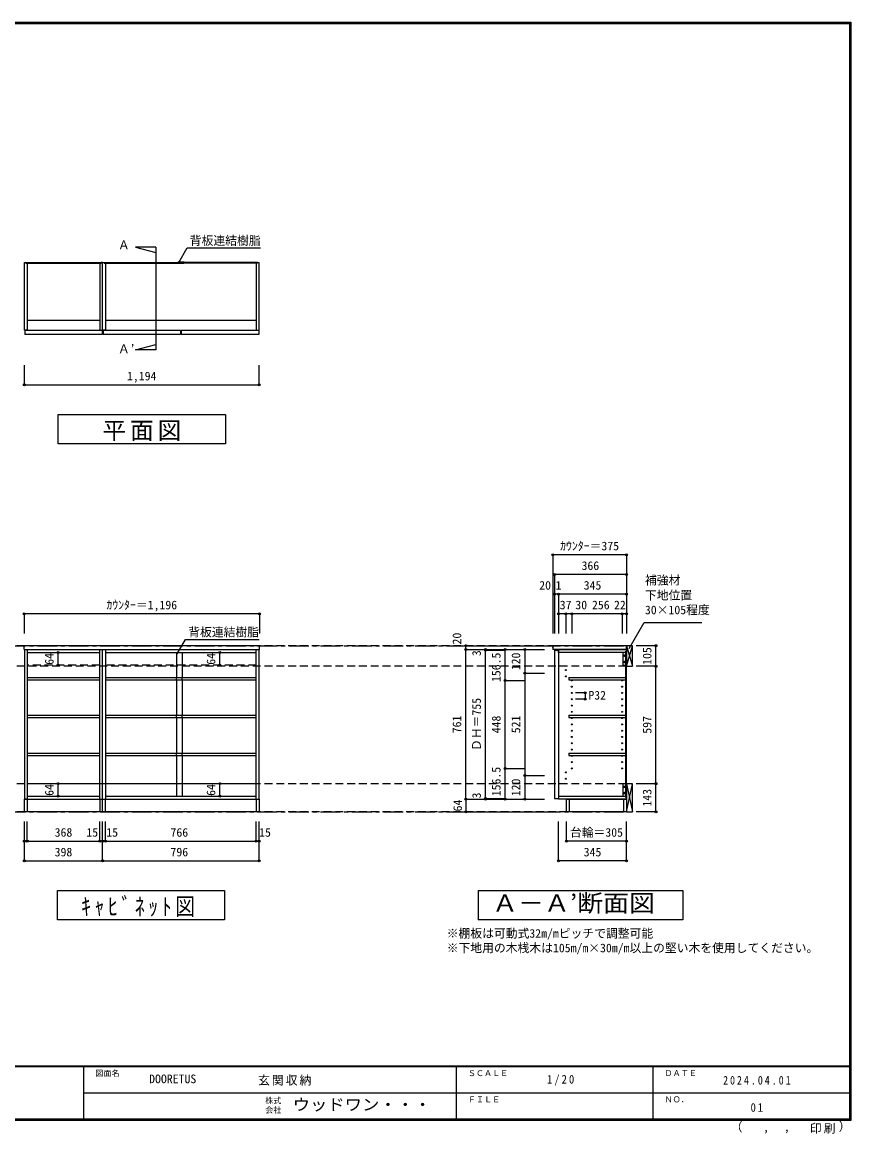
# Model space of a CAD drawing. Units: millimetres at full size, sheet at 1:20. Extents: x -3893 to 3907, y -2871 to 2783.
# Drawn here: x -305 to 3907, y -2871 to 2783 of the extents above; entities that cross this region are included whole.
import ezdxf
from ezdxf.enums import TextEntityAlignment as Align

# ---------------------------------------------------------------- set-up
doc = ezdxf.new("R2010")
doc.units = ezdxf.units.MM
doc.header["$LTSCALE"] = 20
doc.header["$PDMODE"] = 32
doc.header["$PDSIZE"] = 10
for name, pattern in [('CHAIN1', [8, 5, -1, 1, -1]), ('DASHED1', [1.8, 1.2, -0.6]), ('DASHED2', [3, 2, -1])]:
    doc.linetypes.add(name, pattern=pattern)
for name, color, linetype in [('0-1_本体', 2, 'Continuous'), ('0-2_扉', 2, 'Continuous'), ('0-4_棚', 3, 'Continuous'), ('0-5_ダボ', 7, 'Continuous'), ('0-6_桟木', 7, 'Continuous'), ('0-7_', 7, 'Continuous'), ('0-9_', 7, 'Continuous'), ('0-A_文字', 7, 'Continuous'), ('0-B_寸法', 7, 'Continuous'), ('F-1_枠', 6, 'Continuous'), ('F-A_文字', 7, 'Continuous')]:
    doc.layers.add(name, color=color, linetype=linetype)
doc.styles.add('ＭＳ ゴシック', font='')
doc.styles.get('ＭＳ ゴシック').set_extended_font_data('MS Gothic')

msp = doc.modelspace()

# ---------------------------------------------------------------- linework, layer by layer
at = {"layer": '0-1_本体'}
for p, q in [((-294.51, 1561.15), (-286.51, 1561.15)), ((-286.51, 1561.15), (-286.51, 1558.15)), ((-286.51, 1559.65), (95.49, 1559.65)), ((-286.51, 1558.15), (95.49, 1558.15)), ((-279.51, 1558.15), (-279.51, 1216.15)), ((88.49, 1558.15), (88.49, 1216.15)), ((103.49, 1216.15), (103.49, 1561.15)), ((111.49, 1559.65), (495.99, 1559.65)), ((118.49, 1558.15), (118.49, 1216.15)), ((891.49, 1559.65), (506.99, 1559.65)), ((884.49, 1558.15), (884.49, 1216.15)), ((891.49, 1561.15), (899.49, 1561.15)), ((899.49, 1216.15), (899.49, 1561.15)), ((88.49, 1216.15), (103.49, 1216.15)), ((118.49, 1216.15), (103.49, 1216.15)), ((884.49, 1216.15), (899.49, 1216.15)), ((2421.49, -408.29), (2766.49, -408.29)), ((2763.49, -1161.29), (2763.49, -416.29)), ((2763.49, -416.29), (2766.49, -416.29)), ((2764.99, -1161.29), (2764.99, -416.29)), ((2421.49, -1154.29), (2421.49, -1169.29)), ((2421.49, -1154.29), (2763.49, -1154.29)), ((2766.49, -1169.29), (2421.49, -1169.29)), ((2763.49, -1161.29), (2766.49, -1161.29))]:
    msp.add_line(p, q, dxfattribs=at)
at = {"layer": '0-1_本体', "color": 7}
for p, q in [((-286.51, 1561.15), (95.49, 1561.15)), ((111.49, 1561.15), (495.99, 1561.15)), ((891.49, 1561.15), (506.99, 1561.15)), ((2766.49, -1169.29), (2766.49, -408.29))]:
    msp.add_line(p, q, dxfattribs=at)
at = {"layer": '0-1_本体', "color": 3}
for p, q in [((-294.51, -408.29), (-294.51, -1169.29)), ((-279.51, -408.29), (-279.51, -1169.29)), ((-279.51, -423.29), (88.49, -423.29)), ((88.49, -1169.29), (88.49, -408.29)), ((103.49, -1169.29), (103.49, -408.29)), ((118.49, -408.29), (118.49, -1169.29)), ((118.49, -423.29), (884.49, -423.29)), ((884.49, -1169.29), (884.49, -408.29)), ((899.49, -1169.29), (899.49, -408.29)), ((-280.51, -1169.29), (-294.51, -1169.29)), ((-280.51, -1169.29), (88.49, -1169.29)), ((-279.51, -1154.29), (88.49, -1154.29)), ((88.49, -1169.29), (103.49, -1169.29)), ((103.49, -1169.29), (899.49, -1169.29)), ((118.49, -1154.29), (884.49, -1154.29))]:
    msp.add_line(p, q, dxfattribs=at)
at = {"layer": '0-1_本体'}
for points in [[(-279.51, 1216.15), (-294.51, 1216.15), (-294.51, 1561.15)], [(103.49, 1561.15), (95.49, 1561.15), (95.49, 1558.15)], [(103.49, 1561.15), (111.49, 1561.15), (111.49, 1558.15), (495.99, 1558.15)], [(891.49, 1561.15), (891.49, 1558.15), (506.99, 1558.15)], [(2763.49, -423.29), (2421.49, -423.29), (2421.49, -408.29)]]:
    msp.add_lwpolyline(points, dxfattribs=at)
at = {"layer": '0-2_扉'}
for p, q in [((101.49, 1215.15), (-292.51, 1215.15)), ((-292.51, 1215.15), (-292.51, 1195.15)), ((101.49, 1195.15), (-292.51, 1195.15)), ((101.49, 1215.15), (101.49, 1195.15)), ((499.49, 1215.15), (105.49, 1215.15)), ((105.49, 1215.15), (105.49, 1195.15)), ((499.49, 1195.15), (105.49, 1195.15)), ((499.49, 1215.15), (499.49, 1195.15)), ((897.49, 1215.15), (503.49, 1215.15)), ((503.49, 1215.15), (503.49, 1195.15)), ((897.49, 1195.15), (503.49, 1195.15)), ((897.49, 1215.15), (897.49, 1195.15)), ((2400.49, -411.29), (2400.49, -1166.29)), ((2400.49, -411.29), (2420.49, -411.29)), ((2420.49, -411.29), (2420.49, -1166.29)), ((2400.49, -1166.29), (2420.49, -1166.29))]:
    msp.add_line(p, q, dxfattribs=at)
at = {"layer": '0-4_棚'}
for p, q in [((-279.51, 1268.15), (88.49, 1268.15)), ((118.49, 1268.15), (884.49, 1268.15)), ((-295.51, -408.29), (-295.51, -388.29)), ((-295.51, -408.29), (900.49, -408.29)), ((-279.51, -550.31), (88.49, -550.31)), ((-279.51, -562.31), (88.49, -562.31)), ((118.49, -550.31), (884.49, -550.31)), ((118.49, -562.31), (884.49, -562.31)), ((-279.51, -742.31), (88.49, -742.31)), ((-279.51, -754.31), (88.49, -754.31)), ((118.49, -742.31), (884.49, -742.31)), ((118.49, -754.31), (884.49, -754.31)), ((-279.51, -934.32), (88.49, -934.32)), ((-279.51, -946.32), (88.49, -946.32)), ((118.49, -934.32), (884.49, -934.32)), ((118.49, -946.32), (884.49, -946.32))]:
    msp.add_line(p, q, dxfattribs=at)
at = {"layer": '0-4_棚', "color": 7}
for p, q in [((2391.49, -398.29), (2395.69, -388.29)), ((2766.49, -388.29), (2395.69, -388.29)), ((2766.49, -419.29), (2766.49, -388.29)), ((2391.49, -398.29), (2391.49, -408.29)), ((2766.49, -408.29), (2391.49, -408.29))]:
    msp.add_line(p, q, dxfattribs=at)
at = {"layer": '0-4_棚', "color": 2}
for p, q in [((2473.49, -550.31), (2763.49, -550.31)), ((2763.49, -550.31), (2763.49, -562.31)), ((2473.49, -742.31), (2763.49, -742.31)), ((2763.49, -742.31), (2763.49, -754.31)), ((2473.49, -934.32), (2473.49, -946.32)), ((2473.49, -934.32), (2763.49, -934.32)), ((2473.49, -946.32), (2763.49, -946.32)), ((2763.49, -934.32), (2763.49, -946.32))]:
    msp.add_line(p, q, dxfattribs=at)
at = {"layer": '0-4_棚'}
msp.add_lwpolyline([(900.49, -408.29), (900.49, -388.29), (-295.51, -388.29)], dxfattribs=at)
at = {"layer": '0-4_棚', "color": 2}
for points in [[(2473.49, -550.31), (2473.49, -562.31), (2763.49, -562.31)], [(2473.49, -742.31), (2473.49, -754.31), (2763.49, -754.31)]]:
    msp.add_lwpolyline(points, dxfattribs=at)
at = {"layer": '0-5_ダボ'}
for centre in [(2458.49, -512.29), (2458.49, -544.29), (2488.49, -564.81), (2744.49, -564.81), (2488.49, -596.81), (2744.49, -596.81), (2488.49, -628.81), (2488.49, -660.81), (2744.49, -628.81), (2744.49, -660.81), (2488.49, -692.81), (2488.49, -724.81), (2744.49, -692.81), (2744.49, -724.81), (2488.49, -756.81), (2488.49, -788.81), (2744.49, -756.81), (2744.49, -788.81), (2488.49, -820.81), (2744.49, -820.81), (2488.49, -852.81), (2488.49, -884.81), (2744.49, -852.81), (2744.49, -884.81), (2488.49, -916.81), (2488.49, -948.81), (2744.49, -916.81), (2744.49, -948.81), (2488.49, -980.81), (2488.49, -1012.81), (2744.49, -980.81), (2744.49, -1012.81), (2458.49, -1033.29), (2458.49, -1065.29)]:
    msp.add_circle(centre, 2.5, dxfattribs=at)
at = {"layer": '0-6_桟木', "color": 3}
for p, q in [((2766.49, -388.29), (2766.49, -493.29)), ((2796.49, -388.29), (2766.49, -388.29)), ((2766.49, -1090.29), (2766.49, -1233.29)), ((2796.49, -1090.29), (2766.49, -1090.29)), ((2796.49, -1233.29), (2796.49, -1090.29)), ((2766.49, -1233.29), (2796.49, -1233.29))]:
    msp.add_line(p, q, dxfattribs=at)
at = {"layer": '0-6_桟木'}
for p, q in [((2766.49, -493.29), (2796.49, -388.29)), ((2766.49, -388.29), (2796.49, -493.29)), ((2766.49, -1164.29), (2766.49, -1090.29)), ((2766.49, -1233.29), (2796.49, -1090.29)), ((2766.49, -1090.29), (2796.49, -1233.29))]:
    msp.add_line(p, q, dxfattribs=at)
at = {"layer": '0-6_桟木', "linetype": 'DASHED2'}
for p, q in [((88.49, -487.29), (-279.51, -487.29)), ((884.49, -487.29), (118.49, -487.29)), ((88.49, -1090.29), (-279.51, -1090.29)), ((884.49, -1090.29), (118.49, -1090.29))]:
    msp.add_line(p, q, dxfattribs=at)
at = {"layer": '0-6_桟木', "color": 2}
msp.add_line((2766.49, -1090.29), (2766.49, -1164.29), dxfattribs=at)
at = {"layer": '0-6_桟木', "color": 3}
msp.add_lwpolyline([(2766.49, -493.29), (2796.49, -493.29), (2796.49, -388.29)], dxfattribs=at)
for points in [[(2763.49, -487.29), (2763.49, -423.29), (2748.49, -423.29), (2748.49, -487.29)], [(2763.49, -1154.29), (2763.49, -1090.29), (2748.49, -1090.29), (2748.49, -1154.29)]]:
    msp.add_lwpolyline(points, close=True, dxfattribs=at)
at = {"layer": '0-6_桟木'}
for centre in [(2755.99, -439.29), (2755.99, -471.29), (2755.99, -1106.29), (2755.99, -1138.29)]:
    msp.add_circle(centre, 4, dxfattribs=at)
at = {"layer": '0-7_'}
for p, q in [((485.49, 1561.65), (485.49, 1561.15)), ((485.49, 1561.15), (495.99, 1561.15)), ((516.99, 1562.15), (485.99, 1562.15)), ((487.49, 1558.15), (495.99, 1558.15)), ((487.49, 1557.65), (487.49, 1558.15)), ((514.99, 1557.15), (487.99, 1557.15)), ((495.99, 1558.15), (495.99, 1561.15)), ((496.99, 1561.15), (505.99, 1561.15)), ((496.99, 1558.15), (496.99, 1561.15)), ((496.99, 1558.15), (505.99, 1558.15)), ((505.99, 1558.15), (505.99, 1561.15)), ((506.99, 1558.15), (506.99, 1561.15)), ((506.99, 1561.15), (517.49, 1561.15)), ((506.99, 1558.15), (515.49, 1558.15)), ((515.49, 1557.65), (515.49, 1558.15)), ((517.49, 1561.65), (517.49, 1561.15)), ((479.49, -423.29), (479.49, -550.31)), ((507.49, -423.29), (507.49, -550.31)), ((479.49, -562.31), (479.49, -742.31)), ((507.49, -562.31), (507.49, -742.31)), ((479.49, -754.31), (479.49, -934.32)), ((507.49, -754.31), (507.49, -934.32)), ((479.49, -946.32), (479.49, -1154.29)), ((507.49, -946.32), (507.49, -1154.29))]:
    msp.add_line(p, q, dxfattribs=at)
at = {"layer": '0-7_', "linetype": 'DASHED1'}
for p, q in [((479.49, -562.31), (479.49, -550.31)), ((507.49, -562.31), (507.49, -550.31)), ((479.49, -754.31), (479.49, -742.31)), ((507.49, -754.31), (507.49, -742.31)), ((479.49, -946.32), (479.49, -934.32)), ((507.49, -946.32), (507.49, -934.32))]:
    msp.add_line(p, q, dxfattribs=at)
at = {"layer": '0-7_'}
for centre, start, end in [((485.99, 1561.65), 90, 180), ((487.99, 1557.65), 180, 270), ((514.99, 1557.65), 270, 0), ((516.99, 1561.65), 0, 90)]:
    msp.add_arc(centre, 0.5, start, end, dxfattribs=at)
at = {"layer": '0-9_'}
for p, q in [((-293.51, -1233.29), (-293.51, -1169.29)), ((-293.51, -1169.29), (103.49, -1169.29)), ((-278.51, -1233.29), (-278.51, -1169.29)), ((88.49, -1169.29), (88.49, -1233.29)), ((103.49, -1233.29), (103.49, -1169.29)), ((103.49, -1169.29), (898.49, -1169.29)), ((118.49, -1233.29), (118.49, -1169.29)), ((883.49, -1169.29), (883.49, -1233.29)), ((898.49, -1169.29), (898.49, -1233.29)), ((2476.49, -1233.29), (2476.49, -1169.29)), ((2751.49, -1169.29), (2751.49, -1233.29)), ((2766.49, -1169.29), (2766.49, -1233.29)), ((103.49, -1233.29), (-293.51, -1233.29)), ((898.49, -1233.29), (103.49, -1233.29))]:
    msp.add_line(p, q, dxfattribs=at)
msp.add_lwpolyline([(2766.49, -1233.29), (2461.49, -1233.29), (2461.49, -1169.29), (2766.49, -1169.29)], dxfattribs=at)
at = {"layer": '0-A_文字'}
for p, q in [((271.26, 1638.72), (374.13, 1611.15)), ((374.13, 1638.72), (271.26, 1638.72)), ((374.13, 1638.72), (374.13, 1116.59)), ((490.91, 1561.56), (533.36, 1635.09)), ((533.36, 1635.09), (906.5, 1635.09)), ((271.26, 1116.59), (374.13, 1144.15)), ((374.13, 1116.59), (271.26, 1116.59)), ((-122.51, 638.15), (-122.51, 788.15)), ((-122.51, 788.15), (727.49, 788.15)), ((727.49, 788.15), (727.49, 638.15)), ((727.49, 638.15), (-122.51, 638.15)), ((2779.97, -403.26), (2857, -269.83)), ((2857, -269.83), (3150.02, -269.83)), ((482.91, -430.14), (525.36, -356.62)), ((525.36, -356.62), (898.5, -356.62)), ((2012.99, -1633.29), (2012.99, -1783.29)), ((2012.99, -1633.29), (3052.99, -1633.29)), ((3052.99, -1633.29), (3052.99, -1783.29)), ((3052.99, -1783.29), (2012.99, -1783.29))]:
    msp.add_line(p, q, dxfattribs=at)
at = {"layer": '0-A_文字', "linetype": 'CHAIN1'}
for p, q in [((-2788.51, -388.29), (2766.49, -388.29)), ((-2788.51, -1233.29), (2766.49, -1233.29))]:
    msp.add_line(p, q, dxfattribs=at)
at = {"layer": '0-A_文字'}
msp.add_lwpolyline([(-126.51, -1633.29), (723.49, -1633.29), (723.49, -1783.29), (-126.51, -1783.29)], close=True, dxfattribs=at)
at = {"layer": '0-B_寸法', "color": 4}
for p, q in [((-294.51, 938.15), (-294.51, 1038.15)), ((899.49, 938.15), (899.49, 1038.15)), ((-294.51, 938.15), (899.49, 938.15)), ((2391.49, 73.71), (2391.49, -326.29)), ((2766.49, 73.71), (2391.49, 73.71)), ((2766.49, 73.71), (2766.49, -326.29)), ((2766.49, -26.29), (2400.49, -26.29)), ((2400.49, -26.29), (2400.49, -126.29)), ((2400.49, -126.29), (2400.49, -326.29)), ((2420.49, -126.29), (2400.49, -126.29)), ((2420.49, -126.29), (2420.49, -326.29)), ((2421.49, -126.29), (2420.49, -126.29)), ((2766.49, -126.29), (2421.49, -126.29)), ((2421.49, -126.29), (2421.49, -226.29)), ((2766.49, -126.29), (2766.49, -226.29)), ((-295.51, -226.29), (-295.51, -326.29)), ((900.49, -226.29), (-295.51, -226.29)), ((900.49, -226.29), (900.49, -326.29)), ((2458.49, -226.29), (2421.49, -226.29)), ((2421.49, -226.29), (2421.49, -326.29)), ((2488.49, -226.29), (2458.49, -226.29)), ((2458.49, -226.29), (2458.49, -326.29)), ((2488.49, -226.29), (2488.49, -326.29)), ((2744.49, -226.29), (2488.49, -226.29)), ((2766.49, -226.29), (2744.49, -226.29)), ((2744.49, -226.29), (2744.49, -326.29)), ((2766.49, -226.29), (2766.49, -326.29)), ((1949.49, -408.29), (1949.49, -388.29)), ((1949.49, -388.29), (2349.49, -388.29)), ((2916.49, -388.29), (2816.49, -388.29)), ((2916.49, -493.29), (2916.49, -388.29)), ((-122.82, -423.29), (-125.8, -423.29)), ((-122.82, -487.29), (-122.82, -423.29)), ((699.31, -423.29), (696.32, -423.29)), ((699.31, -487.29), (699.31, -423.29)), ((1949.49, -408.29), (2349.49, -408.29)), ((2049.49, -408.29), (2149.49, -408.29)), ((2049.49, -408.29), (2149.49, -408.29)), ((2049.49, -411.29), (2149.49, -411.29)), ((2149.49, -408.29), (2249.49, -408.29)), ((2149.49, -564.79), (2149.49, -408.29)), ((2249.49, -408.29), (2349.49, -408.29)), ((2249.49, -408.29), (2249.49, -528.29)), ((-122.82, -487.29), (-125.8, -487.29)), ((699.31, -487.29), (696.32, -487.29)), ((2916.49, -493.29), (2816.49, -493.29)), ((2916.49, -1090.29), (2916.49, -493.29)), ((2149.49, -564.79), (2249.49, -564.79)), ((2149.49, -1012.79), (2149.49, -564.79)), ((2249.49, -528.29), (2249.49, -1049.29)), ((2249.49, -528.29), (2349.49, -528.29)), ((2556.49, -628.79), (2506.49, -628.79)), ((2149.49, -1012.79), (2249.49, -1012.79)), ((2149.49, -1169.29), (2149.49, -1012.79)), ((2249.49, -1049.29), (2249.49, -1169.29)), ((2249.49, -1049.29), (2349.49, -1049.29)), ((-122.82, -1090.29), (-125.8, -1090.29)), ((-122.82, -1154.29), (-122.82, -1090.29)), ((699.31, -1090.29), (696.32, -1090.29)), ((699.31, -1154.29), (699.31, -1090.29)), ((2916.49, -1090.29), (2816.49, -1090.29)), ((2916.49, -1233.29), (2916.49, -1090.29)), ((-122.82, -1154.29), (-125.8, -1154.29)), ((699.31, -1154.29), (696.32, -1154.29)), ((1949.49, -1169.29), (2049.49, -1169.29)), ((1949.49, -1169.29), (2349.49, -1169.29)), ((1949.49, -1169.29), (1949.49, -1233.29)), ((2049.49, -1166.29), (2149.49, -1166.29)), ((2049.49, -1169.29), (2049.49, -1166.29)), ((2049.49, -1169.29), (2149.49, -1169.29)), ((2049.49, -1169.29), (2149.49, -1169.29)), ((2149.49, -1169.29), (2249.49, -1169.29)), ((2249.49, -1169.29), (2349.49, -1169.29)), ((1949.49, -1233.29), (2349.49, -1233.29)), ((2916.49, -1233.29), (2816.49, -1233.29)), ((-294.51, -1483.29), (-294.51, -1283.29)), ((-279.51, -1383.29), (-279.51, -1283.29)), ((88.49, -1383.29), (88.49, -1283.29)), ((103.49, -1483.29), (103.49, -1283.29)), ((118.49, -1383.29), (118.49, -1283.29)), ((884.49, -1383.29), (884.49, -1283.29)), ((2421.49, -1483.29), (2421.49, -1283.29)), ((2461.49, -1383.29), (2461.49, -1283.29)), ((2766.49, -1483.29), (2766.49, -1283.29)), ((-294.51, -1383.29), (-279.51, -1383.29)), ((-279.51, -1383.29), (88.49, -1383.29)), ((88.49, -1383.29), (899.49, -1383.29)), ((2766.49, -1383.29), (2461.49, -1383.29)), ((2766.49, -1483.29), (2421.49, -1483.29))]:
    msp.add_line(p, q, dxfattribs=at)
at = {"layer": '0-B_寸法', "color": 4, "linetype": 'DASHED2'}
for p, q in [((2766.49, -388.29), (-2788.51, -388.29)), ((2766.49, -388.29), (-2788.51, -388.29)), ((2766.49, -493.29), (-2788.51, -493.29)), ((2766.49, -1090.29), (-2788.51, -1090.29)), ((2766.49, -1233.29), (-2788.51, -1233.29))]:
    msp.add_line(p, q, dxfattribs=at)
at = {"layer": '0-B_寸法', "color": 4}
for points in [[(1949.49, -1169.29), (1949.49, -408.29), (2049.49, -408.29)], [(2049.49, -1166.29), (2049.49, -411.29), (2049.49, -408.29)], [(2556.49, -628.79), (2556.49, -660.79), (2506.49, -660.79)], [(-294.51, -1483.29), (899.49, -1483.29), (899.49, -1283.29)]]:
    msp.add_lwpolyline(points, dxfattribs=at)
at = {"layer": '0-B_寸法'}
for p in [(-294.51, 938.15), (899.49, 938.15), (2391.49, 73.71), (2766.49, 73.71), (2400.49, -26.29), (2766.49, -26.29), (2400.49, -126.29), (2420.49, -126.29), (2421.49, -126.29), (2766.49, -126.29), (-295.51, -226.29), (900.49, -226.29), (2421.49, -226.29), (2458.49, -226.29), (2488.49, -226.29), (2744.49, -226.29), (2766.49, -226.29), (1949.49, -388.29), (2916.49, -388.29), (-122.82, -423.29), (699.31, -423.29), (1949.49, -408.29), (1949.49, -408.29), (2049.49, -408.29), (2049.49, -411.29), (2149.49, -408.29), (2249.49, -408.29), (-122.82, -487.29), (699.31, -487.29), (2916.49, -493.29), (2149.49, -564.79), (2249.49, -528.29), (2556.49, -628.79), (2556.49, -660.79), (2149.49, -1012.79), (2249.49, -1049.29), (-122.82, -1090.29), (699.31, -1090.29), (2916.49, -1090.29), (-122.82, -1154.29), (699.31, -1154.29), (1949.49, -1169.29), (1949.49, -1169.29), (2049.49, -1166.29), (2049.49, -1169.29), (2149.49, -1169.29), (2249.49, -1169.29), (1949.49, -1233.29), (2916.49, -1233.29), (-294.51, -1383.29), (-279.51, -1383.29), (88.49, -1383.29), (103.49, -1383.29), (118.49, -1383.29), (884.49, -1383.29), (899.49, -1383.29), (2461.49, -1383.29), (2766.49, -1383.29), (-294.51, -1483.29), (103.49, -1483.29), (899.49, -1483.29), (2421.49, -1483.29), (2766.49, -1483.29)]:
    msp.add_point(p, dxfattribs=at)
at = {"layer": 'F-1_枠'}
for p, q in [((-3893.39, 2783.33), (3906.61, 2783.33)), ((-3893.39, 2780), (3906.61, 2780)), ((-3893.39, 2776.67), (3906.61, 2776.67)), ((3899.95, 2783.33), (3899.95, -2803.33)), ((3903.28, 2783.33), (3903.28, -2803.33)), ((3906.61, 2783.33), (3906.61, -2803.33)), ((3906.61, -2526.67), (-3893.39, -2526.67)), ((3906.61, -2530), (-3893.39, -2530)), ((6.61, -2530), (6.61, -2796.67)), ((1899.94, -2530), (1899.94, -2796.67)), ((2899.95, -2530), (2899.95, -2796.67)), ((6.61, -2663.33), (3899.95, -2663.34)), ((3906.61, -2796.67), (-3893.39, -2796.67)), ((3906.61, -2800), (-3893.39, -2800)), ((3906.61, -2803.33), (-3893.39, -2803.33))]:
    msp.add_line(p, q, dxfattribs=at)

# ---------------------------------------------------------------- texts
at = {"layer": '0-A_文字', "style": 'ＭＳ ゴシック'}
for s, p in [('背板連結樹脂', (546.5, 1637.22)), ('Ａ ', (181.26, 1614.72)), ("Ａ'", (181.26, 1086.59)), ('補強材', (2860.23, -90.43)), ('下地位置', (2860.23, -167.04)), ('30×105程度', (2860.23, -241.58)), ('背板連結樹脂', (538.5, -354.48)), ('※棚板は可動式32m/mピッチで調整可能', (1852.68, -1887.11)), ('※下地用の木桟木は105m/m×30m/m以上の堅い木を使用してください。', (1852.68, -1961.24))]:
    msp.add_text(s, height=43.99, dxfattribs=at).set_placement(p, align=Align.BOTTOM_LEFT)
at = {"layer": '0-A_文字', "style": 'ＭＳ ゴシック', "width": 1.1}
msp.add_text('Ａ－Ａ’断面図', height=87.98, dxfattribs=at).set_placement((2082.99, -1768.29), align=Align.BOTTOM_LEFT)
at = {"layer": '0-A_文字', "char_height": 87.98, "attachment_point": 7, "style": 'ＭＳ ゴシック'}
for s, insert in [('\\T1.17;平面図', (102.49, 653.15)), ('\\T1.34;\\W0.85;ｷｬﾋﾞﾈｯﾄ図', (-6.51, -1768.29))]:
    msp.add_mtext(s, dxfattribs=dict(at, insert=insert))
at = {"layer": '0-B_寸法', "style": 'ＭＳ ゴシック'}
for s, p in [('1,194', (227.49, 948.15)), ('ｶｳﾝﾀｰ＝375', (2428.99, 83.71)), ('366', (2537.99, -16.29)), ('20', (2322.85, -116.29)), ('1', (2405.99, -116.29)), ('345', (2548.99, -116.29)), ('ｶｳﾝﾀｰ＝1,196', (122.49, -216.29)), ('37', (2427.11, -216.29)), ('30', (2506.64, -216.29)), ('256', (2591.05, -216.29)), ('22', (2703.03, -216.29)), ('P32', (2572.74, -675.65)), ('368', (-140.51, -1373.29)), ('15', (20.75, -1373.29)), ('15', (122, -1373.29)), ('766', (448.49, -1373.29)), ('15', (899.15, -1373.29)), ('台輪＝305', (2478.99, -1373.29)), ('398', (-140.51, -1473.29)), ('796', (448.49, -1473.29)), ('345', (2548.99, -1473.29))]:
    msp.add_text(s, height=43.99, dxfattribs=at).set_placement(p, align=Align.BOTTOM_LEFT)
for s, p in [('20', (1939.49, -382.1)), ('64', (-132.82, -485.29)), ('64', (689.31, -485.29)), ('3', (2039.49, -441.54)), ('156.5', (2139.49, -573.29)), ('120', (2239.49, -513.29)), ('105', (2906.49, -485.79)), ('ＤＨ＝755', (2039.49, -923.79)), ('761', (1939.49, -833.79)), ('448', (2139.49, -833.79)), ('521', (2239.49, -833.79)), ('597', (2906.49, -836.29)), ('156.5', (2139.49, -1154.29)), ('120', (2239.49, -1154.29)), ('64', (-132.82, -1152.29)), ('64', (689.31, -1152.29)), ('143', (2906.49, -1206.79)), ('64', (1943.49, -1231.29)), ('3', (2039.49, -1165.57))]:
    msp.add_text(s, height=43.99, rotation=90, dxfattribs=at).set_placement(p, align=Align.BOTTOM_LEFT)
at = {"layer": 'F-A_文字', "style": 'ＭＳ ゴシック'}
for s, height, p in [('図面名', 29.33, (66.61, -2586.67)), ('DOORETUS', 43.99, (339.95, -2627.19)), ('ＳＣＡＬＥ', 29.33, (1959.94, -2586.67)), ('ＤＡＴＥ', 29.33, (2959.95, -2586.67)), ('株式', 29.33, (929.94, -2726)), ('ＦＩＬＥ', 29.33, (1959.94, -2720)), ('ＮＯ．', 29.33, (2959.95, -2720)), ('会社', 29.33, (929.94, -2774)), ('（', 43.99, (3295.97, -2872.21)), ('）', 43.99, (3845.55, -2869.42)), (',', 43.99, (3460.8, -2872.21)), (',', 43.99, (3566.74, -2870.35))]:
    msp.add_text(s, height=height, dxfattribs=at).set_placement(p, align=Align.BOTTOM_LEFT)
at = {"layer": 'F-A_文字', "style": 'ＭＳ ゴシック', "width": 1.1}
msp.add_text('ウッドワン・・・', height=58.65, dxfattribs=at).set_placement((1069.94, -2770), align=Align.BOTTOM_LEFT)
at = {"layer": 'F-A_文字', "char_height": 43.99, "attachment_point": 7, "style": 'ＭＳ ゴシック'}
for s, insert in [('\\T1.17;玄関収納', (893.56, -2626.67)), ('\\T1.38;\\W0.9;1/20', (2362.45, -2626.67)), ('\\T1.39;\\W0.85;2024.04.01', (3257.45, -2621.67)), ('\\T1.36;\\W0.9;01', (3397.45, -2760)), ('\\T1.17;印刷', (3698.71, -2871.28))]:
    msp.add_mtext(s, dxfattribs=dict(at, insert=insert))

doc.saveas('drawing.dxf')
